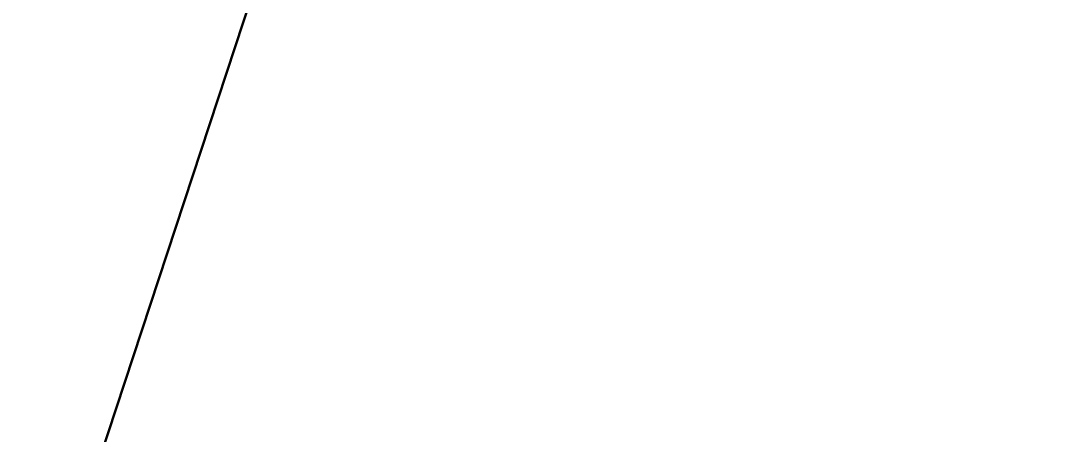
# Model space of a CAD drawing. Header units: metres. Extents: x 2682525 to 2683550, y 1250555 to 1251328.
# Drawn here: x 2683103.386 to 2683106.469, y 1250890.443 to 1250891.659 of the extents above; entities that cross this region are included whole.
import ezdxf

# ---------------------------------------------------------------- set-up
doc = ezdxf.new("R2010")
doc.units = ezdxf.units.M
doc.header["$PDMODE"] = 2
doc.header["$PDSIZE"] = -2
doc.linetypes.add('IMPORT-_23_ISO-10 Strichpunktlinie _2_', pattern=[46.98999999999999, 30.47999999999999, -7.619999999999998, 1.270000000000001, -7.619999999999998])
doc.linetypes.add('Verdeckt 0_75', pattern=[1.5, 0.75, -0.75])
for name, color, linetype, lineweight, true_color in [('2458 A U1_dwg-1', 9, 'Continuous', 18, 0x808080), ('_23_000 Linien-Oeffnungsflügel 0_10', 9, 'Continuous', 18, 0x808080), ('_23_000 Linien-Strichpunktlinie kurz 0_10', 9, 'IMPORT-_23_ISO-10 Strichpunktlinie _2_', 18, 0x808080), ('_23_200 Materialien-Kalksandstein', 9, 'Continuous', 18, 0x808080), ('_23_300 Bauteile 3D-Raum-NGF Nettogeschossfläche vermietbar', 9, 'Continuous', 18, 0x808080), ('_23_300 Bauteile 3D-Sanitärapparate', 9, 'Continuous', 18, 0x808080), ('_23_300 Bauteile 3D-Wand Aussen', 9, 'Continuous', 18, 0x808080), ('_23_600 Situation-Hoehenlinie primaer-Linien', 9, 'Continuous', 18, 0x808080), ('_23_800 Beschriftung-1_20-Vermassung', 9, 'Continuous', 18, 0x808080), ('_23_Keine', 9, 'Continuous', 18, 0x808080), ('A-DETL-____-MBND-1', 7, 'Continuous', 18, 0xbf6000), ('A-DETL-____-MBND-3', 7, 'Verdeckt 0_75', 25, 0xbf6000), ('Bemassung', 9, 'Continuous', 18, 0x808080)]:
    doc.layers.add(name, color=color, linetype=linetype, lineweight=lineweight, true_color=true_color)
for name, color, linetype, lineweight in [('A-____-____-DIMS', 7, 'Continuous', 9), ('A-DETL-____-MBND', 7, 'Verdeckt 0_75', 18), ('A-DETL-____-MBND-2', 7, 'Verdeckt 0_75', 25), ('Bemassung-1', 7, 'Continuous', 18), ('G-____-____-TEXT', 7, 'Continuous', 9)]:
    doc.layers.add(name, color=color, linetype=linetype, lineweight=lineweight)
doc.styles.add('Arial_31', font='arial.ttf', dxfattribs={"width": 0.9, "height": 200})
doc.styles.add('ISOCP_2', font='isocp___.ttf', dxfattribs={"height": 125.8608217592593})
doc.styles.add('ISOCP_3', font='isocp___.ttf', dxfattribs={"height": 75.51649305555554})
doc.styles.add('ISOCP_5', font='isocp___.ttf', dxfattribs={"height": 100.6886574074074})
doc.styles.add('ISOCP_9', font='isocp___.ttf', dxfattribs={"height": 50.34432870370369})
doc.dimstyles.new('2_0_mm_-_Arial', dxfattribs={"dimscale": 304.8, "dimtxt": 204.051879991394, "dimasz": 0.2460629921259842, "dimexe": 0.3280839895013123, "dimexo": 0.3280840109072179, "dimgap": 0.08202099737532807, "dimtad": 1, "dimdec": 1, "dimlfac": 0.001, "dimrnd": 0.09999999999999999, "dimzin": 0, "dimdsep": 46, "dimtxsty": 'Arial_31', "dimblk1": 'OBLIQUE', "dimblk2": 'OBLIQUE', "dimsah": 1, "dimcen": 0.09, "dimdle": 0.3280839895013123, "dimazin": 0, "dimtfac": 1, "dimtdec": 4, "dimtix": 1, "dimtmove": 0, "dimatfit": 3, "dimfxl": 1, "dimtvp": 1, "dimtfill": 1, "dimtolj": 1, "dimtzin": 0, "dimarcsym": 2})
doc.dimstyles.new('2_0_mm_-_Arial_1', dxfattribs={"dimscale": 304.8, "dimtxt": 204.051879991394, "dimasz": 0.2460629921259842, "dimexe": 0.3280839895013123, "dimexo": 0.3280840109072179, "dimgap": 0.08202099737532807, "dimtad": 1, "dimdec": 1, "dimlfac": 0.001, "dimrnd": 0.09999999999999999, "dimzin": 0, "dimdsep": 46, "dimtxsty": 'Arial_31', "dimblk1": 'OBLIQUE', "dimblk2": 'OBLIQUE', "dimsah": 1, "dimcen": 0.09, "dimdle": 0.3280839895013123, "dimazin": 0, "dimtfac": 1, "dimtdec": 4, "dimtix": 1, "dimtmove": 2, "dimatfit": 3, "dimfxl": 1, "dimtvp": 1, "dimtfill": 1, "dimtolj": 1, "dimtzin": 0, "dimarcsym": 2})
pattern_1 = [(288.233, (0, 0), (47.4896000984631, 15.64410056500704), [])]

# ---------------------------------------------------------------- blocks, each defined once
blk = doc.blocks.new('2458 A U1_dwg_VW_SLASH-9045485-U01 Bodenplatte')
at = {"layer": 'Bemassung'}
for p, q in [((500.0534143197685, 500.0534143197683), (-500.0534143197683, -500.0534143197685)), ((890.9383564621788, 0), (-999.9999999999999, 0))]:
    blk.add_line(p, q, dxfattribs=at)
blk = doc.blocks.new('2458 A U1_dwg-9041719-U01 Bodenplatte')
at = {"layer": '_23_200 Materialien-Kalksandstein'}
h = blk.add_hatch(dxfattribs=at)
h.set_pattern_fill('FP_6', color=256, style=0, pattern_type=2)
h.set_pattern_definition(pattern_1)
h.paths.add_polyline_path([(-56135.06600430914, -16348.06214921343), (-55985.06600430914, -16198.06214921345), (-55985.06600430913, -14798.06214921447), (-56135.06600430915, -14798.06214921446), (-56135.06600430914, -16198.06214921345)])
h = blk.add_hatch(dxfattribs=at)
h.set_pattern_fill('FP_6', color=256, style=0, pattern_type=2)
h.set_pattern_definition(pattern_1)
h.paths.add_polyline_path([(-56135.06600430914, -16348.06214921343), (-55985.06600430914, -16198.06214921345), (-55985.06600430913, -14798.06214921447), (-56135.06600430915, -14798.06214921446), (-56135.06600430914, -15898.57374392473)])
h = blk.add_hatch(dxfattribs=at)
h.set_pattern_fill('FP_6', color=256, style=0, pattern_type=2)
h.set_pattern_definition(pattern_1)
h.paths.add_polyline_path([(-55671.41366078718, -16348.06214921344), (-55521.41366078717, -16198.06214921346), (-55985.06600430913, -16198.06214921345), (-56135.06600430915, -16348.06214921344), (-55914.7249122979, -16348.06214921344)])
h = blk.add_hatch(dxfattribs=at)
h.set_pattern_fill('FP_6', color=256, style=0, pattern_type=2)
h.set_pattern_definition(pattern_1)
h.paths.add_polyline_path([(-56135.06600430915, -16348.06214921344), (-55671.41366078718, -16348.06214921344), (-55521.41366078717, -16198.06214921346), (-55985.06600430913, -16198.06214921345)])
h = blk.add_hatch(dxfattribs=at)
h.set_pattern_fill('FP_6', color=256, style=0, pattern_type=2)
h.set_pattern_definition(pattern_1)
h.paths.add_polyline_path([(-55521.41366078718, -19697.67519878161), (-55521.41366078717, -16198.06214921346), (-55671.41366078718, -16348.06214921344), (-55671.41366078718, -19697.67519878161)])
h = blk.add_hatch(dxfattribs=at)
h.set_pattern_fill('FP_6', color=256, style=0, pattern_type=2)
h.set_pattern_definition(pattern_1)
h.paths.add_polyline_path([(-55521.41366078718, -19697.67519878161), (-55521.41366078717, -16198.06214921346), (-55671.41366078718, -16348.06214921344), (-55671.41366078718, -19697.67519878161)])
at = {"layer": '_23_000 Linien-Oeffnungsflügel 0_10', "flags": 128}
blk.add_lwpolyline([(-55135.47725519317, -16948.06214921438), (-55135.47725519317, -16198.06214921437)], close=True, dxfattribs=at)
at = {"layer": '_23_000 Linien-Oeffnungsflügel 0_10'}
blk.add_arc((-55135.47725519317, -16198.06214921437), 749.9999999999989, 270.0000000000001, 1.399444059843948e-13, dxfattribs=at)
blk.add_arc((-55135.47725519317, -16198.06214921437), 749.9999999999989, 270.0000000000001, 1.399444059843948e-13, dxfattribs=at)
at = {"layer": '_23_000 Linien-Strichpunktlinie kurz 0_10', "flags": 128}
blk.add_lwpolyline([(-56505.02772641213, -16020.79006150074), (-56505.02772641213, -15500.75558955529), (-56135.1222506901, -15500.75558955529), (-56135.1222506901, -16020.72108100202), (-56505.02772641213, -16020.72108100202)], dxfattribs=at)
blk.add_lwpolyline([(-56505.02772641213, -16020.79006150074), (-56505.02772641213, -15500.75558955529), (-56135.1222506901, -15500.75558955529), (-56135.1222506901, -16020.72108100202), (-56505.02772641213, -16020.72108100202)], dxfattribs=at)
at = {"layer": '_23_200 Materialien-Kalksandstein', "flags": 128}
blk.add_lwpolyline([(-56135.06600430908, -14798.06214921444), (-55985.06600430907, -14798.06214921444), (-55985.06600430907, -16198.06214921343), (-55521.4136607871, -16198.06214921343), (-55521.4136607871, -19697.67519878159), (-55521.4136607871, -16198.06214921344), (-55985.06600430907, -16198.06214921344), (-55985.06600430907, -14798.06214921445), (-56135.06600430908, -14798.06214921445), (-56135.06600430908, -16348.06214921343), (-55671.41366078711, -16348.06214921343), (-55671.41366078711, -19697.67519878159), (-55671.41366078711, -16348.06214921343), (-56135.06600430908, -16348.06214921343)], close=True, dxfattribs=at)
at = {"layer": '_23_300 Bauteile 3D-Raum-NGF Nettogeschossfläche vermietbar', "flags": 128}
blk.add_lwpolyline([(-53666.4136607871, -19697.67519878065), (-55521.41366078709, -19697.67519878065), (-55521.41366078709, -16248.06214921439), (-53666.4136607871, -16248.06214921439), (-53666.4136607871, -19697.67519878065), (-53666.4136607871, -16248.06214921439), (-55521.41366078708, -16248.06214921439), (-55521.41366078708, -19697.67519878156)], close=True, dxfattribs=at)
at = {"layer": '_23_300 Bauteile 3D-Sanitärapparate', "flags": 128}
for points in [[(-55721.4136607871, -16398.06214921344), (-55721.4136607871, -16998.06214921346), (-56321.4136607871, -16998.06214921346), (-56321.4136607871, -16398.06214921344)], [(-55721.4136607871, -16398.06214921344), (-55721.4136607871, -16998.06214921346), (-56321.4136607871, -16998.06214921346), (-56321.4136607871, -16398.06214921344)], [(-55721.4136607871, -17048.06214921347), (-55721.4136607871, -17648.06214921349), (-56321.4136607871, -17648.06214921349), (-56321.4136607871, -17048.06214921347)], [(-55721.4136607871, -17048.06214921347), (-55721.4136607871, -17648.06214921349), (-56321.4136607871, -17648.06214921349), (-56321.4136607871, -17048.06214921347)]]:
    blk.add_lwpolyline(points, close=True, dxfattribs=at)
at = {"layer": '_23_300 Bauteile 3D-Wand Aussen', "flags": 128}
for points in [[(-56135.06600430915, -14798.06214921446), (-56135.06600430915, -16348.06214921344), (-55671.41366078718, -16348.06214921344), (-55671.41366078718, -19697.67519878161), (-56276.27539747024, -19697.67519878161), (-56706.2798395465, -19697.67519878161)], [(-56706.2798395465, -19697.67519878161), (-56276.27539747024, -19697.67519878161), (-55671.41366078718, -19697.67519878161), (-55671.41366078718, -16348.06214921344), (-56135.06600430915, -16348.06214921344), (-56135.06600430915, -14798.06214921446)]]:
    blk.add_lwpolyline(points, dxfattribs=at)
blk.add_lwpolyline([(-55985.06600430907, -14798.06214921445), (-55985.06600430907, -16198.06214921343), (-55521.4136607871, -16198.06214921343), (-55521.4136607871, -19697.67519878159), (-53666.41366078711, -19697.67519878159), (-55521.41366078712, -19697.67519878159), (-55521.41366078712, -16198.06214921344), (-55985.06600430908, -16198.06214921344)], close=True, dxfattribs=at)
at = {"layer": '_23_800 Beschriftung-1_20-Vermassung', "flags": 128}
for points in [[(-55800.70298266844, -16627.3514710948), (-55871.4136607871, -16698.06214921345)], [(-55800.70298266844, -16768.7728273321), (-55871.4136607871, -16698.06214921345), (-55571.4136607871, -16698.06214921345), (-55871.4136607871, -16698.06214921345)], [(-55800.70298266844, -17277.35147109483), (-55871.4136607871, -17348.06214921348)], [(-55800.70298266844, -17418.77282733214), (-55871.4136607871, -17348.06214921348), (-55571.4136607871, -17348.06214921348), (-55871.4136607871, -17348.06214921348)]]:
    blk.add_lwpolyline(points, close=True, dxfattribs=at)
at = {"layer": 'Bemassung', "flags": 128}
for points in [[(-55985.06600430906, -15961.0500936947), (-55985.06600430906, -16195.06214921343)], [(-55006.09530895741, -16310.30336015095), (-55006.09530895741, -19585.43398784405)], [(-55671.41366078712, -16730.44034274918), (-55671.41366078712, -17825.55821240459), (-55671.41366078712, -16730.44034274918), (-55671.41366078712, -17825.55821240459)], [(-55521.41366078709, -16730.44034274917), (-55521.41366078709, -17834.67519829646), (-55521.41366078709, -16730.44034274918), (-55521.41366078709, -17834.67519829646)], [(-56831.2798395465, -16830.44034274917), (-57894.03418653282, -16830.44034274917)], [(-55671.41366078712, -16830.44034274916), (-55521.41366078709, -16830.44034274916)], [(-48825.90062860154, -16830.44034274917), (-48713.65941766403, -16830.44034274917), (-55409.1724498496, -16830.44034274917), (-55296.9312389121, -16830.44034274917), (-55409.1724498496, -16830.44034274917), (-48713.65941766403, -16830.44034274917)]]:
    blk.add_lwpolyline(points, close=True, dxfattribs=at)
for points in [[(-55895.89608266218, -16830.44034274917), (-55783.65487172468, -16830.44034274917), (-56706.2798395465, -16830.44034274917)], [(-56706.2798395465, -16830.44034274917), (-55783.65487172468, -16830.44034274917), (-55895.89608266218, -16830.44034274917)]]:
    blk.add_lwpolyline(points, dxfattribs=at)
at = {"xscale": 0.1122412109375, "yscale": 0.1122412109375, "zscale": 0.1122412109375, "rotation": 180}
for p in [(-55985.06600430906, -16061.05009369468), (-55985.06600430906, -16061.05009369468), (-55521.41366078709, -16830.44034274916), (-55521.41366078709, -16830.44034274915), (-55521.41366078709, -16830.44034274916), (-55521.41366078709, -16830.44034274915)]:
    blk.add_blockref('2458 A U1_dwg_VW_SLASH-9045485-U01 Bodenplatte', p, dxfattribs=at)
at = {"xscale": 0.1122412109375, "yscale": 0.1122412109375, "zscale": 0.1122412109375}
blk.add_blockref('2458 A U1_dwg_VW_SLASH-9045485-U01 Bodenplatte', (-55671.41366078712, -16830.44034274916), dxfattribs=at)
blk.add_blockref('2458 A U1_dwg_VW_SLASH-9045485-U01 Bodenplatte', (-55671.41366078712, -16830.44034274916), dxfattribs=at)
blk.add_blockref('2458 A U1_dwg_VW_SLASH-9045485-U01 Bodenplatte', (-55671.41366078712, -16830.44034274916), dxfattribs=at)
blk.add_blockref('2458 A U1_dwg_VW_SLASH-9045485-U01 Bodenplatte', (-55671.41366078712, -16830.44034274916), dxfattribs=at)
at = {"layer": '_23_600 Situation-Hoehenlinie primaer-Linien', "attachment_point": 1, "line_spacing_factor": 1.478621465017729}
for s, insert, char_height, width, style in [('56.U108.01', (-55380.58437632828, -17522.09178072652), 75.51649305555554, 598.8743964033966, 'ISOCP_3'), ('56.U108.01', (-55380.58437632828, -17522.09178072652), 75.51649305555554, 598.8743964033966, 'ISOCP_3'), ('BF       34.6m²', (-55385.20327960746, -17674.71089717278), 125.8608217592593, 1404.166512488436, 'ISOCP_2'), ('BF       34.6m²', (-55385.20327960746, -17674.71089717278), 125.8608217592593, 1404.166512488436, 'ISOCP_2')]:
    blk.add_mtext(s, dxfattribs=dict(at, insert=insert, char_height=char_height, width=width, style=style))
at = {"layer": '_23_800 Beschriftung-1_20-Vermassung', "char_height": 50.34432870370369, "attachment_point": 1, "rotation": 270, "line_spacing_factor": 1.478621465017729, "style": 'ISOCP_9'}
for s, insert, width in [('60x60', (-56270.68218429646, -16408.62991837235), 236.8473635522664), ('60x60', (-56270.68218429646, -16408.62991837235), 236.8473635522664), ('WT', (-56189.36558324202, -16442.11267450203), 128.5742830712304), ('WT', (-56189.36558324202, -16442.11267450203), 128.5742830712304), ('60x60', (-56270.68218429646, -17058.62991837238), 236.8473635522664), ('60x60', (-56270.68218429646, -17058.62991837238), 236.8473635522664), ('WT', (-56189.36558324202, -17092.11267450206), 128.5742830712304), ('WT', (-56189.36558324202, -17092.11267450206), 128.5742830712304)]:
    blk.add_mtext(s, dxfattribs=dict(at, insert=insert, width=width))
at = {"layer": '_23_Keine', "attachment_point": 1, "line_spacing_factor": 1.478621465017729}
for s, insert, char_height, width, style in [('2.5/56.0404.31 (6.4m²)', (-55498.92391399532, -16339.25596275913), 100.6886574074074, 1772.906090431436, 'ISOCP_5'), ('2.5/56.0404.31 (6.4m²)', (-55498.92391399532, -16339.25596275913), 100.6886574074074, 1772.906090431436, 'ISOCP_5'), ('Keller', (-55385.20327961229, -17352.46244451438), 125.8608217592593, 609.0360777058279, 'ISOCP_2'), ('Keller', (-55385.20327961229, -17352.46244451438), 125.8608217592593, 609.0360777058279, 'ISOCP_2')]:
    blk.add_mtext(s, dxfattribs=dict(at, insert=insert, char_height=char_height, width=width, style=style))
at = {"layer": 'Bemassung-1', "char_height": 125.8608217592593, "line_spacing_factor": 1.478621465017729, "style": 'ISOCP_2'}
for s, insert, width, attachment_point in [('5', (-56707.17869803932, -16557.54573184367), 118.4236817761332, 1), ('5', (-56707.17869803932, -16557.54573184367), 118.4236817761332, 1), ('15', (-55596.4136607871, -16610.90706678144), 203.0120259019426, 2), ('15', (-55596.4136607871, -16610.90706678144), 203.0120259019426, 2), ('2.33', (-57078.9019282361, -16704.08368860624), 406.0240518038852, 1), ('2.33', (-57078.9019282361, -16704.08368860624), 406.0240518038852, 1)]:
    blk.add_mtext(s, dxfattribs=dict(at, insert=insert, width=width, attachment_point=attachment_point))
at = {"layer": 'Bemassung-1', "insert": (-55113.12858492512, -17947.86867399748), "char_height": 125.8608217592593, "width": 406.0240518038852, "attachment_point": 2, "rotation": 90, "line_spacing_factor": 1.478621465017729, "style": 'ISOCP_2'}
blk.add_mtext('3.50', dxfattribs=at)
blk.add_mtext('3.50', dxfattribs=at)
blk = doc.blocks.new('PE-HD_Bogen - Standard-V30-U01 Bodenplatte')
at = {"layer": 'A-DETL-____-MBND-3'}
for points in [[(-73511.79350545975, -16946.9855640818), (-73512.35174444359, -16946.69267086298), (-73527.96969577865, -16944.56303500608), (-73543.04350545978, -16938.3192585995), (-73555.9876792839, -16928.38684468714), (-73566.42252875376, -16914.22968412593), (-73572.16386960281, -16900.3688611819), (-73574.29350545975, -16884.19267086298), (-73573.47607923362, -16907.18179407229), (-73571.4533184232, -16915.44267086297), (-73565.92009319627, -16924.8884771697), (-73555.9876792839, -16934.04139025763), (-73541.74930729801, -16941.44372935398), (-73525.11516872632, -16945.74541882532), (-73511.8315987185, -16946.98201788991)], [(-73511.79350545975, -16946.9855640818), (-73495.50111662399, -16945.4456503683), (-73480.54350545973, -16941.06466748865), (-73466.85086605964, -16933.3516646354), (-73457.66691772323, -16924.8884771697), (-73451.42314131667, -16914.22968412588), (-73449.35965744044, -16900.3688611819), (-73449.29350545975, -16884.19267086298), (-73451.42314131667, -16900.3688611819), (-73457.66691772323, -16915.44267086297), (-73467.59933163559, -16928.38684468714), (-73480.54350545973, -16938.3192585995), (-73495.61731514084, -16944.56303500611), (-73511.79350545975, -16946.76879133046)], [(-73511.79350545975, -16975.40030433652), (-73511.79350545975, -16946.9855640818), (-73528.1974378575, -16945.41298001542), (-73543.04350545975, -16941.06466748865), (-73556.73614490704, -16933.35166459191), (-73565.92009319627, -16924.8884771697), (-73572.16386960281, -16914.22968412588), (-73574.29350545975, -16902.79139025767), (-73574.29350545975, -16931.20613051236), (-73572.16386960281, -16942.64442438063), (-73565.92009319627, -16953.30321742443), (-73555.9876792839, -16962.45613051235), (-73543.04350545975, -16969.47940774337), (-73527.96969577865, -16973.89442438062)], [(-73511.79350545975, -16975.40030433652), (-73493.51817652889, -16973.27960091588), (-73480.54350545973, -16969.47940774337), (-73467.59933163559, -16962.45613051235), (-73457.66691772323, -16953.30321742443), (-73451.42314131667, -16942.64442438063), (-73449.29350545975, -16928.38684468714), (-73449.47599802245, -16903.7715594984), (-73452.13369249627, -16915.44267086297), (-73457.66691772323, -16924.8884771697), (-73467.59933163559, -16934.04139025763), (-73480.54350545973, -16941.06466748865), (-73495.61731514083, -16945.47968412589), (-73511.79350545975, -16946.9855640818)]]:
    blk.add_hatch(color=256, dxfattribs=at).paths.add_polyline_path(points)
at = {"layer": 'A-DETL-____-MBND-2'}
for p, q in [((-73511.79350545966, -16884.19267086296), (-73511.79350545966, -16931.20613051234)), ((-73574.29350545975, -16902.79139025767), (-73574.29350545975, -16931.20613051236)), ((-73449.29350545975, -16931.20613051236), (-73449.29350545975, -16902.79139025767))]:
    blk.add_line(p, q, dxfattribs=at)
at = {"layer": 'A-DETL-____-MBND-2', "flags": 128}
for points in [[(-73574.29350545975, -16884.19267086298), (-73570.20562899824, -16861.96040098964), (-73558.47674310063, -16842.63637984269), (-73540.64112733748, -16828.74842218018), (-73519.03189511212, -16822.11324016941), (-73511.79350545975, -16821.69267086301)], [(-73511.79350545975, -16821.69267086301), (-73489.56123558639, -16825.78054732448), (-73470.23721443946, -16837.50943322211), (-73456.34925677696, -16855.34504898526), (-73449.71407476615, -16876.95428121062), (-73449.29350545975, -16884.19267086298)], [(-73511.79350545975, -16946.69267086298), (-73534.02577533311, -16942.60479440154), (-73553.34979648003, -16930.87590850388), (-73567.23775414254, -16913.04029274073), (-73573.87293615335, -16891.43106051537), (-73574.29350545975, -16884.19267086298)], [(-73574.29350545975, -16902.79139025767), (-73574.29350545975, -16889.83105330881), (-73574.29350545975, -16884.32181222605), (-73574.29350545975, -16884.19267086298)], [(-73449.29350545975, -16884.19267086298), (-73453.38138192124, -16906.42494073635), (-73465.11026781885, -16925.7489618833), (-73482.94588358201, -16939.63691954577), (-73504.55511580736, -16946.2721015566), (-73511.79350545975, -16946.69267086298)], [(-73449.29350545975, -16884.19267086298), (-73449.29350545975, -16888.28125849235), (-73449.29350545975, -16900.02051590626), (-73449.29350545975, -16902.79139025767)]]:
    blk.add_lwpolyline(points, dxfattribs=at)
at = {"layer": 'A-DETL-____-MBND-2'}
for start, end in [(90, 269.9999999999996), (269.9999999999996, 90)]:
    blk.add_arc((-73511.79350545966, -16884.19267086296), 62.5, start, end, dxfattribs=at)
for start_param, end_param in [(1.570796326794897, 4.712388980384683), (4.712388980384683, 7.853981633974483)]:
    blk.add_ellipse((-73511.79350545966, -16931.20613051234), major_axis=(62.5, 0), ratio=0.7071067811865359, start_param=start_param, end_param=end_param, dxfattribs=at)
blk = doc.blocks.new('PE-HD_Bogen - Standard-V25-U01 Bodenplatte')
at = {"layer": 'A-DETL-____-MBND-3'}
for points in [[(-87071.10877464729, -19218.05856748376), (-87071.10877464729, -19189.20258991068), (-87087.2849649662, -19187.69670995478), (-87102.3587746473, -19183.28169331749), (-87115.30294847146, -19176.25841608652), (-87125.23536238381, -19167.1055029986), (-87131.47913879038, -19156.4467099548), (-87133.60877464728, -19145.00841608653), (-87133.16304418599, -19176.25841608652), (-87131.47913879038, -19185.30268752796), (-87125.23536238381, -19195.96148057174), (-87115.30294847146, -19205.11439365966), (-87102.3587746473, -19212.13767089066), (-87087.2849649662, -19216.55268752788), (-87071.4104627156, -19218.03048262539)], [(-87071.10877464729, -19218.05856748376), (-87054.93258432839, -19216.55268752788), (-87039.8587746473, -19212.13767089066), (-87026.91460082315, -19205.11439365966), (-87016.98218691077, -19195.96148057174), (-87010.73841050423, -19185.30268752796), (-87008.60877464729, -19173.8643936597), (-87008.60877464729, -19145.00841608653), (-87010.73841050423, -19156.4467099548), (-87016.98218691077, -19167.1055029986), (-87026.91460082315, -19176.25841608652), (-87039.8587746473, -19183.28169331749), (-87054.93258432839, -19187.69670995478), (-87071.10877464729, -19189.20258991068), (-87071.10877464729, -19216.55268752793)], [(-87071.10877464729, -19218.74567826381), (-87071.10877464729, -19218.05856748376), (-87087.2849649662, -19216.55268752788), (-87102.3587746473, -19212.13767089078), (-87115.30294847109, -19205.11439366033), (-87125.23536238381, -19195.96148057174), (-87131.47913879038, -19185.30268752796), (-87133.58140346027, -19176.25841608652), (-87133.60877464728, -19217.49592818884), (-87131.47913879038, -19217.8193873099), (-87111.06462683449, -19218.44466550838), (-87079.8764299167, -19218.72259720526)], [(-87071.10877464729, -19218.74567826381), (-87016.98218691077, -19218.12080322636), (-87008.60877464729, -19217.49592818884), (-87008.60877464729, -19173.8643936597), (-87010.73841050423, -19185.30268752796), (-87016.98218691077, -19195.96148057174), (-87026.91460082315, -19205.11439365966), (-87039.85877464729, -19212.13767089066), (-87054.93258432839, -19216.55268752788), (-87071.10877464729, -19218.37377255173), (-87071.10877464729, -19218.70309406265)], [(-87071.10877464729, -19259.54603384804), (-87071.4104627156, -19218.74488406286), (-87125.23536238381, -19218.12080322636), (-87133.60877464728, -19218.12080322636), (-87133.60877464728, -19258.29628377307), (-87131.47913879038, -19258.61974289406), (-87111.06462683449, -19259.24502109254), (-87087.2849649662, -19259.50344964689)], [(-87071.10877464729, -19259.54603384804), (-87016.98218691077, -19258.92115881052), (-87008.60877464729, -19258.29628377307), (-87008.78421188427, -19217.52257442243), (-87011.85092947255, -19217.87309373724), (-87031.15292241708, -19218.4446655077), (-87071.10877464729, -19218.74567826381), (-87071.10877464729, -19230.09800237179)]]:
    blk.add_hatch(color=256, dxfattribs=at).paths.add_polyline_path(points)
at = {"layer": 'A-DETL-____-MBND-2'}
for p, q in [((-87133.60877464728, -19145.00841608653), (-87133.60877464728, -19173.86439365965)), ((-87071.10877464719, -19191.93928397875), (-87071.10877464719, -19145.00841608641)), ((-87008.60877464729, -19173.86439365965), (-87008.60877464729, -19145.00841608653)), ((-87071.10877464719, -19191.93928397875), (-87071.10877464719, -19258.29628377295)), ((-87133.60877464728, -19217.49592818884), (-87133.60877464728, -19258.29628377307)), ((-87008.60877464729, -19258.29628377307), (-87008.60877464729, -19217.49592818884))]:
    blk.add_line(p, q, dxfattribs=at)
at = {"layer": 'A-DETL-____-MBND-2', "flags": 128}
for points in [[(-87133.60877464728, -19217.49592818884), (-87133.60877464728, -19195.16489378648), (-87133.60877464728, -19175.87303604896), (-87133.60877464728, -19173.8643936597)], [(-87008.60877464729, -19173.8643936597), (-87008.60877464729, -19192.60686668487), (-87008.60877464729, -19214.7179248146), (-87008.60877464729, -19217.49592818884)]]:
    blk.add_lwpolyline(points, dxfattribs=at)
at = {"layer": 'A-DETL-____-MBND-2'}
for centre, major_axis, ratio, start_param, end_param in [((-87071.10877464719, -19145.00841608641), (62.49999999998545, 0), 0.7071067811867006, 1.570796326794897, 4.712388980384683), ((-87071.10877464719, -19145.00841608641), (62.5, 0), 0.7071067811865359, 4.712388980384683, 7.853981633974483), ((-87071.10877464719, -19258.29628377295), (62.49999999998545, 0), 0.01999600119964918, 1.570796326794897, 4.712388980384683), ((-87071.10877464719, -19258.29628377295), (62.5, 0), 0.01999600119964453, 4.712388980384683, 7.853981633974483)]:
    blk.add_ellipse(centre, major_axis=major_axis, ratio=ratio, start_param=start_param, end_param=end_param, dxfattribs=at)
blk = doc.blocks.new('_Oblique')
at = {"color": 0, "linetype": 'ByBlock', "lineweight": -2}
blk.add_line((-0.5, -0.5), (0.5, 0.5), dxfattribs=at)
blk = doc.blocks.new('*D1807')
at = {"layer": 'A-____-____-DIMS', "color": 0, "lineweight": -2, "transparency": 16777216}
for p, q in [((2683068.897622096, 1250867.009540824), (2683135.861756529, 1250900.785341326)), ((2683053.688199543, 1250859.338114525), (2683068.897622096, 1250867.009540824)), ((2683053.688199543, 1250859.338114525), (2682986.72406511, 1250825.562314023)), ((2683113.74310552, 1250778.098576879), (2683113.932022766, 1250777.724028246)), ((2683098.698719751, 1250770.099947516), (2683098.722600213, 1250770.052601948))]:
    blk.add_line(p, q, dxfattribs=at)
at = {"layer": 'A-____-____-DIMS', "color": 0, "lineweight": -2, "transparency": 16777216, "xscale": 74.99999999999999, "yscale": 74.99999999999999, "zscale": 74.99999999999999}
for p, rotation in [((2683068.897622096, 1250867.009540824), 206.7657572042305), ((2683053.688199543, 1250859.338114525), 26.76575720423048)]:
    blk.add_blockref('_Oblique', p, dxfattribs=dict(at, rotation=rotation))
at = {"layer": 'A-____-____-DIMS', "color": 0, "transparency": 16777216, "insert": (2683004.047613651, 1250976.668747653), "char_height": 200, "width": 911.641014607705, "attachment_point": 5, "rotation": 26.76575720423047, "style": 'Arial_31', "bg_fill": 3, "box_fill_scale": 1.1, "bg_fill_color": 256, "bg_fill_true_color": 13158600, "bg_fill_transparency": 0}
blk.add_mtext('\\A1;0.0', dxfattribs=at)
at = {"layer": 'Defpoints', "color": 0, "transparency": 16777216}
for p in [(2683068.708701911, 1250867.384095282), (2683068.897622096, 1250867.009540824), (2683053.664316143, 1250859.385465919)]:
    blk.add_point(p, dxfattribs=at)
blk = doc.blocks.new('*D1808')
at = {"layer": 'A-____-____-DIMS', "color": 0, "lineweight": -2, "transparency": 16777216}
for p, q in [((2683101.306229421, 1250883.356000871), (2683168.270363854, 1250917.131801374)), ((2683068.897622741, 1250867.009539544), (2683001.933488308, 1250833.233739042)), ((2683146.196746825, 1250794.355752247), (2683146.340630091, 1250794.070488293)), ((2683113.74310552, 1250778.098576879), (2683113.932023411, 1250777.724026967))]:
    blk.add_line(p, q, dxfattribs=at)
at = {"layer": 'A-____-____-DIMS', "color": 0, "transparency": 16777216, "insert": (2682617.72699169, 1250788.948338999), "char_height": 200, "width": 911.641014607705, "attachment_point": 1, "rotation": 26.76575720423047, "line_spacing_factor": 0.9417779076525878, "style": 'Arial_31', "bg_fill": 3, "box_fill_scale": 1.1, "bg_fill_color": 256, "bg_fill_true_color": 13158600, "bg_fill_transparency": 0}
blk.add_mtext('\\A1;0.0', dxfattribs=at)
at = {"layer": 'A-____-____-DIMS', "color": 0, "lineweight": -2, "transparency": 16777216}
blk.add_line((2683068.897622741, 1250867.009539544), (2683101.306229421, 1250883.356000871), dxfattribs=at)
at = {"layer": 'Defpoints', "color": 0, "transparency": 16777216}
for p in [(2683101.162343216, 1250883.641270651), (2683101.306229421, 1250883.356000871), (2683068.708701911, 1250867.384095282)]:
    blk.add_point(p, dxfattribs=at)
at = {"layer": 'A-____-____-DIMS', "color": 0, "lineweight": -2, "transparency": 16777216, "xscale": 74.99999999999999, "yscale": 74.99999999999999, "zscale": 74.99999999999999}
for p, rotation in [((2683101.306229421, 1250883.356000871), 206.7657572042305), ((2683068.897622741, 1250867.009539544), 26.76575720423048)]:
    blk.add_blockref('_Oblique', p, dxfattribs=dict(at, rotation=rotation))
blk = doc.blocks.new('*D1809')
at = {"layer": 'A-____-____-DIMS', "color": 0, "lineweight": -2, "transparency": 16777216}
for p, q in [((2683132.910514814, 1250899.296771893), (2683199.874649247, 1250933.072572396)), ((2683101.30623005, 1250883.355999624), (2683132.910514814, 1250899.296771893)), ((2683101.30623005, 1250883.355999624), (2683034.342095617, 1250849.580199121)), ((2683177.801724807, 1250810.295150137), (2683177.944915484, 1250810.011259315)), ((2683146.196746825, 1250794.355752247), (2683146.34063072, 1250794.070487046))]:
    blk.add_line(p, q, dxfattribs=at)
at = {"layer": 'A-____-____-DIMS', "color": 0, "lineweight": -2, "transparency": 16777216, "xscale": 74.99999999999999, "yscale": 74.99999999999999, "zscale": 74.99999999999999}
for p, rotation in [((2683132.910514814, 1250899.296771893), 206.7657572042305), ((2683101.30623005, 1250883.355999624), 26.76575720423048)]:
    blk.add_blockref('_Oblique', p, dxfattribs=dict(at, rotation=rotation))
at = {"layer": 'A-____-____-DIMS', "color": 0, "transparency": 16777216, "insert": (2683059.863075263, 1251004.821305737), "char_height": 200, "width": 911.641014607705, "attachment_point": 5, "rotation": 26.76575720423047, "style": 'Arial_31', "bg_fill": 3, "box_fill_scale": 1.1, "bg_fill_color": 256, "bg_fill_true_color": 13158600, "bg_fill_transparency": 0}
blk.add_mtext('\\A1;0.0', dxfattribs=at)
at = {"layer": 'Defpoints', "color": 0, "transparency": 16777216}
for p in [(2683132.767321199, 1250899.58066854), (2683132.910514814, 1250899.296771893), (2683101.162343216, 1250883.641270651)]:
    blk.add_point(p, dxfattribs=at)

msp = doc.modelspace()

# ---------------------------------------------------------------- hatches: boundary and pattern name
at = {"layer": 'A-DETL-____-MBND-1'}
for points in [[(2683103.584085758, 1250891.483870975), (2683103.597569684, 1250891.493057281), (2683103.608216566, 1250891.505420469), (2683103.615300835, 1250891.520118006), (2683103.618339711, 1250891.536148281), (2683103.6171261, 1250891.552418857), (2683103.611742707, 1250891.56782092), (2683103.6025564, 1250891.581304846), (2683103.590193213, 1250891.591951727), (2683103.575495676, 1250891.599035997), (2683103.559465401, 1250891.602074873), (2683103.543194825, 1250891.600861262), (2683103.527792762, 1250891.595477868), (2683103.514308836, 1250891.586291562), (2683103.503661954, 1250891.573928375), (2683103.496577685, 1250891.559230838), (2683103.493538809, 1250891.543200562), (2683103.49475242, 1250891.526929987), (2683103.500135813, 1250891.511527924), (2683103.50932212, 1250891.498043997), (2683103.521685307, 1250891.487397116), (2683103.536382844, 1250891.480312847), (2683103.552413119, 1250891.47727397), (2683103.568683695, 1250891.478487582)], [(2683103.640373769, 1250891.372273967), (2683103.6541386, 1250891.380903349), (2683103.665609052, 1250891.391633719), (2683103.674003434, 1250891.403733819), (2683103.678749681, 1250891.416379047), (2683103.679524346, 1250891.428707652), (2683103.676274636, 1250891.43987946), (2683103.632914935, 1250891.525844711), (2683103.636164645, 1250891.514672903), (2683103.63538998, 1250891.502344297), (2683103.630643733, 1250891.489699069), (2683103.622249351, 1250891.477598969), (2683103.610778899, 1250891.4668686), (2683103.597014068, 1250891.458239217), (2683103.617997073, 1250891.416638163)], [(2683103.640373769, 1250891.372273967), (2683103.597014068, 1250891.458239217), (2683103.581892909, 1250891.4522989), (2683103.566445905, 1250891.449452471), (2683103.551725742, 1250891.44989391), (2683103.538735576, 1250891.453593132), (2683103.528360665, 1250891.460298043), (2683103.521308042, 1250891.469551714), (2683103.564667743, 1250891.383586464), (2683103.571720366, 1250891.374332793), (2683103.582095277, 1250891.367627882), (2683103.595085443, 1250891.363928659), (2683103.609805606, 1250891.36348722), (2683103.625252611, 1250891.366333649)], [(2683103.584120038, 1250891.483803011), (2683103.584085758, 1250891.483870975), (2683103.584110644, 1250891.483799776)], [(2683104.808429898, 1250889.056477623), (2683104.856918693, 1250889.081662068), (2683104.863670527, 1250889.085739967), (2683103.727293144, 1250891.338729805), (2683103.725537356, 1250891.337481934), (2683103.711346665, 1250891.329696864), (2683103.672052515, 1250891.309467461), (2683104.793687099, 1250889.085706801)], [(2683104.80841534, 1250889.056470328), (2683104.808429879, 1250889.056477661), (2683103.672052515, 1250891.309467461), (2683103.623443904, 1250891.285649801), (2683103.61596766, 1250891.281878886), (2683104.752063634, 1250889.029446971), (2683104.756876208, 1250889.031348609), (2683104.774446236, 1250889.039638974), (2683104.808198622, 1250889.056361733)]]:
    msp.add_hatch(color=256, dxfattribs=at).paths.add_polyline_path(points)

# ---------------------------------------------------------------- linework, layer by layer
at = {"layer": 'A-DETL-____-MBND'}
msp.add_open_spline([(2683066.009390901, 1250869.679863096), (2683066.288205003, 1250869.551325586), (2683067.039320472, 1250869.18605556), (2683068.808618498, 1250868.554809036), (2683071.657237757, 1250869.494124548), (2683074.467321273, 1250871.018365242), (2683078.195421315, 1250872.859749516), (2683083.158512379, 1250875.383371573), (2683088.800458998, 1250878.256991499), (2683094.67246607, 1250881.112386641), (2683097.951854891, 1250882.94699488), (2683100.081408632, 1250883.879558791), (2683100.187642982, 1250884.43076455), (2683100.919117485, 1250885.016465895), (2683101.844521929, 1250884.711114088), (2683103.967648854, 1250886.004076284), (2683109.204590926, 1250888.417601884), (2683115.754953569, 1250891.836530144), (2683122.446522959, 1250895.24131188), (2683126.497124689, 1250897.270196159), (2683129.520615935, 1250898.811156605), (2683132.804656584, 1250900.260438276), (2683134.067093911, 1250906.573856538), (2683135.558020153, 1250913.796773206), (2683138.657477513, 1250918.602886364), (2683139.889302063, 1250920.906158589)], degree=3, knots=[0, 0, 0, 0, 3.021816965252346, 8.2668153199768, 17.95102877688316, 30.86478291184385, 40.23480069127133, 58.74610483870741, 85.71719350426484, 102.6006594184549, 122.8063238274784, 123.1988405673681, 125.0105717409506, 127.673553189531, 131.444065486728, 133.3966811922206, 151.4499517304334, 188.9907190902837, 205.6325642785124, 225.4757952452216, 233.4027051389572, 239.3167187433414, 259.753894699282, 288.8823652494151, 314.5908583427087, 314.5908583427087, 314.5908583427087, 314.5908583427087], dxfattribs=at)
at = {"layer": 'A-DETL-____-MBND-2'}
for p, q in [((2683103.612232257, 1250891.428067529), (2683103.499646264, 1250891.651281315)), ((2683103.444332367, 1250891.483381425), (2683103.667546153, 1250891.595967418)), ((2683103.55593926, 1250891.539674422), (2683103.564315081, 1250891.523068459)), ((2683103.564315081, 1250891.523068459), (2683103.577111488, 1250891.497698213)), ((2683103.620471189, 1250891.411732962), (2683103.577111488, 1250891.497698213)), ((2683103.620471189, 1250891.411732962), (2683103.577111488, 1250891.497698213)), ((2683103.676274636, 1250891.43987946), (2683103.632914935, 1250891.525844711)), ((2683103.521308042, 1250891.469551714), (2683103.564667743, 1250891.383586464)), ((2683103.633466305, 1250891.385968754), (2683103.620471189, 1250891.411732962)), ((2683103.653115503, 1250891.347012114), (2683103.633466305, 1250891.385968754)), ((2683103.671489698, 1250891.310583307), (2683103.653115503, 1250891.347012114)), ((2683104.80786708, 1250889.057593469), (2683103.671489698, 1250891.310583307)), ((2683104.80786708, 1250889.057593469), (2683103.671489698, 1250891.310583307)), ((2683104.863670527, 1250889.085739967), (2683103.727293144, 1250891.338729805)), ((2683103.615686251, 1250891.282436808), (2683104.752063634, 1250889.029446971))]:
    msp.add_line(p, q, dxfattribs=at)
for centre, radius, start, end in [((2683103.55593926, 1250891.539674422), 0.06250000000000727, 26.76575720423047, 206.7657572042305), ((2683103.541866011, 1250891.567576145), 0.03125, 296.7657452933528, 116.7657452933528), ((2683103.55593926, 1250891.539674422), 0.0625, 206.7657572042305, 26.76575720423047), ((2683103.570012509, 1250891.511772698), 0.03124999999999272, 116.7657452933528, 296.7657452933528)]:
    msp.add_arc(centre, radius, start, end, dxfattribs=at)
for centre, major_axis, ratio, start_param, end_param in [((2683103.577111488, 1250891.497698213), (0.05580344647185997, 0.02814649821669223), 0.7071067811864777, 1.570796326794897, 3.141592653589793), ((2683103.577111488, 1250891.497698213), (0.05580344647186647, 0.0281464982166955), 0.7071067811863955, 0, 1.570796326794897), ((2683103.577111488, 1250891.497698213), (0.05580344647186647, 0.0281464982166955), 0.7071067811863955, 4.712388980384683, 6.283185307179586), ((2683103.577111488, 1250891.497698213), (0.05580344647185997, 0.02814649821669223), 0.7071067811864487, 3.141592653589793, 4.712388980384683), ((2683103.620471189, 1250891.411732962), (0.05580344647185997, 0.02814649821669223), 0.7071067811864487, 1.570796326794897, 3.141592653589793), ((2683103.620471189, 1250891.411732962), (0.05580344647186647, 0.0281464982166955), 0.7071067811863664, 0, 1.570796326794897), ((2683103.620471189, 1250891.411732962), (0.05580344647186647, 0.0281464982166955), 0.7071067811863955, 4.712388980384683, 6.283185307179586), ((2683103.620471189, 1250891.411732962), (0.05580344647185997, 0.02814649821669223), 0.7071067811864777, 3.141592653589793, 4.712388980384683), ((2683103.671489698, 1250891.310583307), (0.05580344647185997, 0.02814649821669223), 0.01999600119961542, 1.570796326794897, 3.141592653589793), ((2683103.671489698, 1250891.310583307), (0.05580344647186647, 0.0281464982166955), 0.01999600119961309, 0, 1.570796326794897), ((2683103.671489698, 1250891.310583307), (0.05580344647186647, 0.0281464982166955), 0.01999600119958399, 4.712388980384683, 6.283185307179586), ((2683103.671489698, 1250891.310583307), (0.05580344647185997, 0.02814649821669223), 0.01999600119958632, 3.141592653589793, 4.712388980384683)]:
    msp.add_ellipse(centre, major_axis=major_axis, ratio=ratio, start_param=start_param, end_param=end_param, dxfattribs=at)
at = {"layer": 'G-____-____-TEXT'}
for q in [(2683103.408487274, 1250891.589003623), (2683102.846340821, 1250891.580615179), (2683103.403937512, 1250891.508747726)]:
    msp.add_line((2683103.555971934, 1250891.540385703), q, dxfattribs=at)

# ---------------------------------------------------------------- block references
at = {"layer": '2458 A U1_dwg-1', "xscale": 0.001, "yscale": 0.001, "zscale": 0.001, "rotation": 26.76575494316579}
msp.add_blockref('2458 A U1_dwg-9041719-U01 Bodenplatte', (2683147.144467305, 1250931.177239274), dxfattribs=at)
at = {"layer": 'A-DETL-____-MBND-2', "xscale": 0.001, "yscale": 0.001, "zscale": 0.001, "rotation": 26.76575494316579}
for name, p in [('PE-HD_Bogen - Standard-V30-U01 Bodenplatte', (2683161.587627821, 1250939.720405729)), ('PE-HD_Bogen - Standard-V25-U01 Bodenplatte', (2683172.74051939, 1250947.717401125))]:
    msp.add_blockref(name, p, dxfattribs=at)

# ---------------------------------------------------------------- next in the draw order: dimensions: what is measured, and where the dimension line sits
at = {"layer": 'A-____-____-DIMS'}
dim = msp.add_linear_dim(base=(2683068.897622096, 1250867.009540824), p1=(2683053.664316142, 1250859.385465919), p2=(2683068.708701911, 1250867.384095282), angle=26.76575720423047, dimstyle='2_0_mm_-_Arial', override={"dimpost": '<>', "dimfxl": 17038.5332360565}, dxfattribs=at)
dim.commit()
dim.dimension.update_dxf_attribs({"geometry": '*D1807', "text_midpoint": (2683004.047613651, 1250976.668747653)})

# ---------------------------------------------------------------- next in the draw order: dimensions: what is measured, and where the dimension line sits
dim = msp.add_linear_dim(base=(2683101.306229421, 1250883.356000871), p1=(2683068.708701911, 1250867.384095282), p2=(2683101.162343216, 1250883.641270651), angle=26.76575720423047, dimstyle='2_0_mm_-_Arial_1', override={"dimpost": '<>', "dimfxl": 36297.85923366722}, dxfattribs=at)
dim.commit()
dim.dimension.update_dxf_attribs({"geometry": '*D1808', "text_midpoint": (2683084.754535631, 1250875.177022492), "dimtype": 160})

# ---------------------------------------------------------------- next in the draw order: dimensions: what is measured, and where the dimension line sits
dim = msp.add_linear_dim(base=(2683132.910514814, 1250899.296771893), p1=(2683101.162343216, 1250883.641270651), p2=(2683132.767321198, 1250899.58066854), angle=26.76575720423047, dimstyle='2_0_mm_-_Arial', override={"dimpost": '<>', "dimfxl": 35396.87893486193}, dxfattribs=at)
dim.commit()
dim.dimension.update_dxf_attribs({"geometry": '*D1809', "text_midpoint": (2683059.863075263, 1251004.821305737)})

doc.saveas('drawing.dxf')
